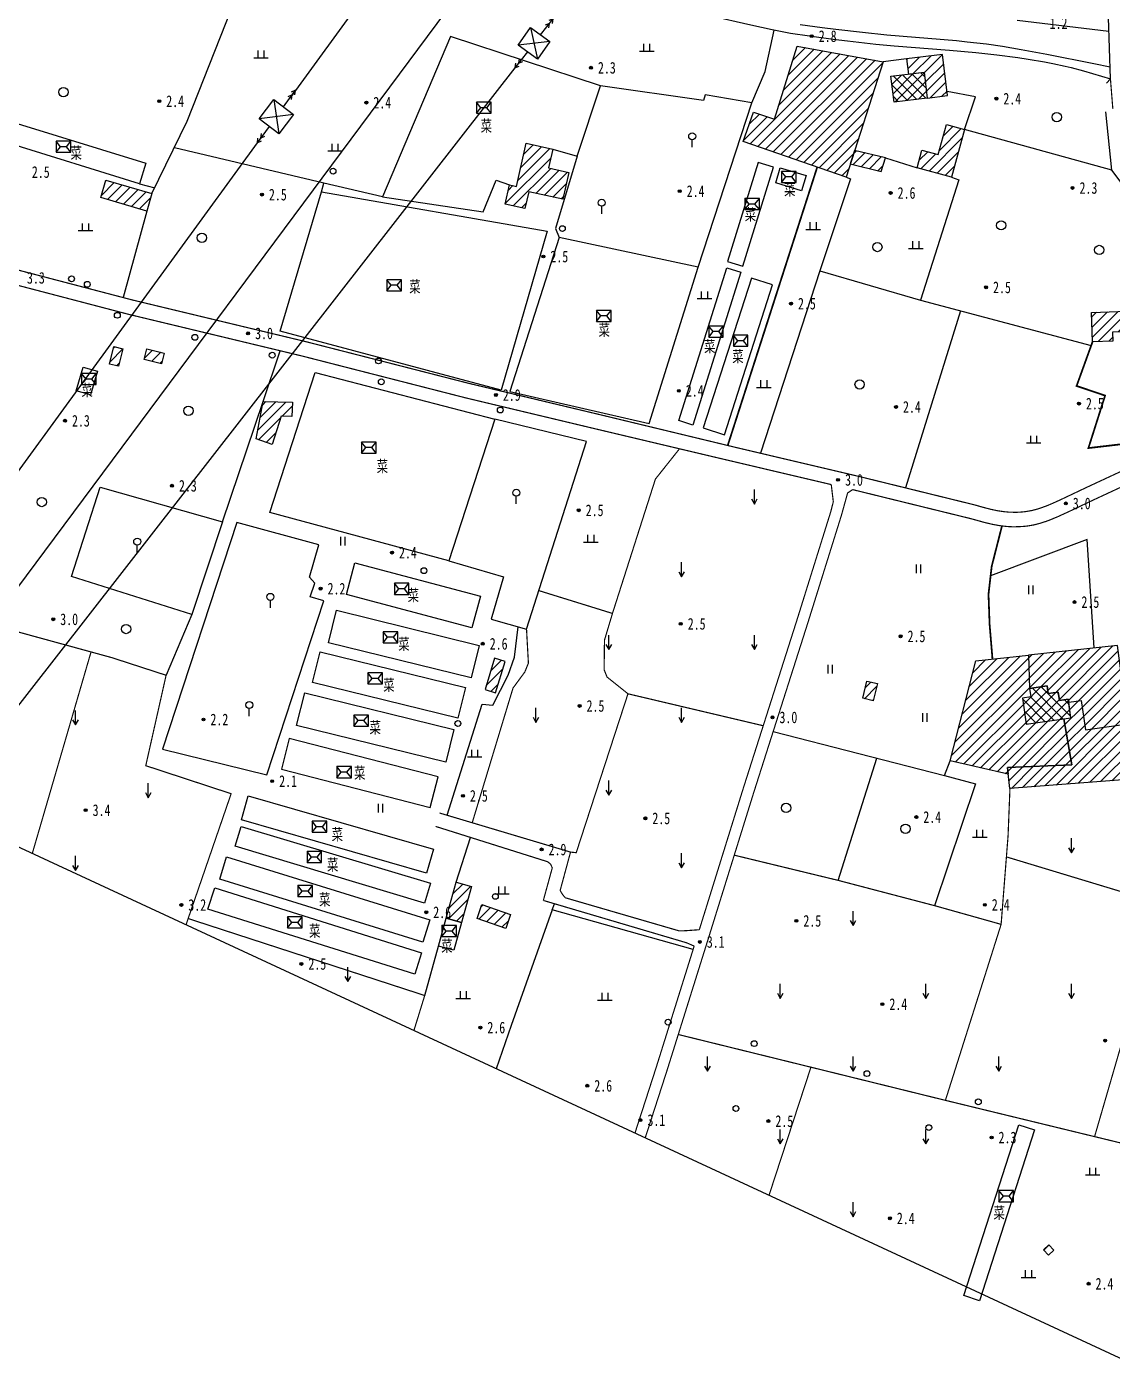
# Model space of a CAD drawing. Header units: metres. Extents: x 494039 to 619385, y 3351420 to 3402703.
# Drawn here: x 584094.9 to 584467.6, y 3394767.6 to 3395228.5 of the extents above; entities that cross this region are included whole.
import ezdxf
from ezdxf.enums import TextEntityAlignment as Align

# ---------------------------------------------------------------- set-up
doc = ezdxf.new("R2010")
doc.units = ezdxf.units.M
for name, pattern in [('2430', [0]), ('2450', [0]), ('4410a', [0]), ('4430', [0]), ('8521', [0]), ('9610', [0])]:
    doc.linetypes.add(name, pattern=pattern)
for name, color, linetype in [('210100', 130, 'Continuous'), ('310300', 8, 'Continuous'), ('310500', 8, 'Continuous'), ('330400', 8, 'Continuous'), ('380201', 8, '2430'), ('380202', 8, '2450'), ('420500', 8, 'Continuous'), ('430300', 8, 'Continuous'), ('440100', 8, 'Continuous'), ('440300', 8, '4430'), ('510301', 8, 'Continuous'), ('510303', 8, 'Continuous'), ('541000', 8, 'Continuous'), ('720100', 8, 'Continuous'), ('760201', 8, '8521'), ('810100', 8, '9610'), ('810200', 8, 'Continuous'), ('810301', 8, 'Continuous'), ('810302', 8, 'Continuous'), ('810401', 8, 'Continuous'), ('810501', 8, 'Continuous'), ('810600', 8, 'Continuous'), ('范围线', 8, 'Continuous')]:
    doc.layers.add(name, color=color, linetype=linetype)
pattern_1 = [(45, (0, 0), (-1.767766953, 1.767766953), []), (135, (0, 0), (-1.767766953, -1.767766953), [])]
pattern_2 = [(45, (0, 0), (-1.767766953, 1.767766953), [])]

# ---------------------------------------------------------------- blocks, each defined once
blk = doc.blocks.new('gc170')
at = {"linetype": 'Continuous'}
blk.add_circle((0, 0), 0.5, dxfattribs=at)
blk = doc.blocks.new('p_point')
for radius in [0.25, 0.2, 0.15, 0.1, 0.05]:
    blk.add_circle((0, 0), radius)
blk.add_point((0, 0))
blk = doc.blocks.new('gc120')
for p, q in [((0, 0), (0, 2.5)), ((-0.5, 0.87), (0, 0)), ((0, 0), (0.5, 0.87))]:
    blk.add_line(p, q)
blk = doc.blocks.new('vm')
at = {"linetype": 'Continuous'}
for p, q in [((1.25, 0), (-1.25, 0)), ((-0.5, 0), (-0.5, 1.3)), ((0.5, 1.3), (0.5, 0))]:
    blk.add_line(p, q, dxfattribs=at)
blk = doc.blocks.new('gc325')
blk.add_line((0, 0), (0, 1.3))
blk.add_circle((0, 1.9), 0.6)
blk = doc.blocks.new('v1')
blk.add_circle((0, 0), 0.8)
blk = doc.blocks.new('ve')
at = {"color": 0, "linetype": 'Continuous'}
for p, q in [((-0.4, 1.5), (-0.4, 0)), ((0.4, 0), (0.4, 1.5))]:
    blk.add_line(p, q, dxfattribs=at)
blk = doc.blocks.new('gc013a')
at = {"linetype": 'Continuous'}
blk.add_line((0.5, 0), (4, 0), dxfattribs=at)
at = {"linetype": 'Continuous', "flags": 128}
for points in [[(2.31, -0.4), (3, 0), (2.31, 0.4)], [(3.31, -0.4), (4, 0), (3.31, 0.4)]]:
    blk.add_lwpolyline(points, dxfattribs=at)
blk = doc.blocks.new('mf')
for p, q in [((1.25, 0.95), (-1.25, 0.95)), ((-1.25, 0.95), (-1.25, -0.95)), ((0.5, 0), (-0.5, 0)), ((1.25, -0.95), (1.25, 0.95)), ((-1.25, -0.95), (1.25, -0.95))]:
    blk.add_line(p, q)
at = {"flags": 128}
for points in [[(-1.25, -0.95), (-0.5, 0), (-1.25, 0.95)], [(1.25, -0.95), (0.5, 0), (1.25, 0.95)]]:
    blk.add_lwpolyline(points, dxfattribs=at)
blk = doc.blocks.new('1-3&1-4')
at = {"layer": '310300', "linetype": 'Continuous'}
h = blk.add_hatch(dxfattribs=at)
h.set_pattern_fill('ANSI31', color=8, scale=20, style=0)
h.set_pattern_definition(pattern_2)
h.paths.add_polyline_path([(584359.4716, 3395221.8539), (584388.9516, 3395216.4586), (584376.2473, 3395176.8303), (584340.9472, 3395189.0684), (584344.4591, 3395199.1983), (584351.6199, 3395196.7157)])
h = blk.add_hatch(dxfattribs=at)
h.set_pattern_fill('ANSI31', color=8, scale=20, style=0)
h.set_pattern_definition(pattern_2)
h.paths.add_polyline_path([(584403.0442, 3395212.8499), (584404.1119, 3395203.9839), (584411.0986, 3395204.8253), (584409.4019, 3395218.9139), (584397.0314, 3395217.4241), (584397.6604, 3395212.2015)])
h = blk.add_hatch(dxfattribs=at)
h.set_pattern_fill('ANSI31', color=8, scale=20, style=0)
h.set_pattern_definition(pattern_2)
h.paths.add_polyline_path([(584412.4576, 3395176.8155), (584400.648, 3395180.0264), (584402.2947, 3395186.0827), (584407.8729, 3395184.566), (584410.692, 3395194.9349), (584416.9234, 3395193.2407)])
h = blk.add_hatch(dxfattribs=at)
h.set_pattern_fill('ANSI31', color=8, scale=20, style=0)
h.set_pattern_definition(pattern_2)
h.paths.add_polyline_path([(584275.5016, 3395186.4034), (584274.0588, 3395180.0013), (584281.0345, 3395178.4293), (584278.9556, 3395169.2045), (584267.2898, 3395171.8335), (584265.986, 3395166.0485), (584259.1327, 3395167.593), (584260.6202, 3395174.1935), (584263.0848, 3395173.638), (584266.4227, 3395188.4494)])
h = blk.add_hatch(dxfattribs=at)
h.set_pattern_fill('ANSI31', color=8, scale=20, style=0)
h.set_pattern_definition(pattern_2)
h.paths.add_polyline_path([(584377.6939, 3395181.3425), (584388.2693, 3395178.7604), (584389.7583, 3395183.4047), (584379.1774, 3395185.97)])
h = blk.add_hatch(dxfattribs=at)
h.set_pattern_fill('ANSI31', color=8, scale=20, style=0)
h.set_pattern_definition(pattern_2)
h.paths.add_polyline_path([(584122.1033, 3395175.7829), (584137.9003, 3395171.1714), (584136.153, 3395165.1858), (584120.3559, 3395169.7974)])
h = blk.add_hatch(dxfattribs=at)
h.set_pattern_fill('ANSI31', color=8, scale=20, style=0)
h.set_pattern_definition(pattern_2)
h.paths.add_polyline_path([(584481.8, 3395131.1598), (584482.0688, 3395124.0966), (584467.6988, 3395123.5496), (584467.8138, 3395120.5268), (584460.8778, 3395120.2628), (584460.4938, 3395130.3487)])
h = blk.add_hatch(dxfattribs=at)
h.set_pattern_fill('ANSI31', color=8, scale=20, style=0)
h.set_pattern_definition(pattern_2)
h.paths.add_polyline_path([(584127.9333, 3395117.8675), (584126.4078, 3395111.8347), (584123.3156, 3395112.6166), (584124.8412, 3395118.6495)])
h = blk.add_hatch(dxfattribs=at)
h.set_pattern_fill('ANSI31', color=8, scale=20, style=0)
h.set_pattern_definition(pattern_2)
h.paths.add_polyline_path([(584136.1693, 3395117.8742), (584142.1025, 3395116.3343), (584141.1567, 3395112.6901), (584135.2235, 3395114.23)])
h = blk.add_hatch(dxfattribs=at)
h.set_pattern_fill('ANSI31', color=8, scale=20, style=0)
h.set_pattern_definition(pattern_2)
h.paths.add_polyline_path([(584176.1392, 3395099.7622), (584186.105, 3395099.4621), (584185.9588, 3395094.61), (584182.3192, 3395094.7196), (584179.1525, 3395084.9501), (584173.6795, 3395086.9459)])
h = blk.add_hatch(dxfattribs=at)
h.set_pattern_fill('ANSI31', color=8, scale=20, style=0)
h.set_pattern_definition(pattern_2)
h.paths.add_polyline_path([(584438.8834, 3395012.587), (584439.246, 3395001.1944), (584445.2635, 3395002.0654), (584445.6535, 3394999.3708), (584449.115, 3394999.8718), (584449.5254, 3394997.036), (584452.5353, 3394997.4717), (584452.6841, 3394996.4438), (584456.9334, 3394997.0588), (584458.4055, 3394986.8877), (584472.9816, 3394988.9974), (584469.4274, 3395015.9489)])
h = blk.add_hatch(dxfattribs=at)
h.set_pattern_fill('ANSI31', color=8, scale=20, style=0)
h.set_pattern_definition(pattern_2)
h.paths.add_polyline_path([(584255.8362, 3394999.6635), (584259.1408, 3395010.4713), (584255.5618, 3395011.5656), (584252.2572, 3395000.7578)])
h = blk.add_hatch(dxfattribs=at)
h.set_pattern_fill('ANSI31', color=8, scale=20, style=0)
h.set_pattern_definition(pattern_2)
h.paths.add_polyline_path([(584451.0531, 3394990.757), (584453.7492, 3394974.947), (584431.6565, 3394974.0301), (584431.9341, 3394971.6723), (584412.0206, 3394976.3211), (584420.7464, 3395010.5954), (584438.8834, 3395012.587), (584439.246, 3395001.1944), (584439.6666, 3394998.2881), (584436.8254, 3394997.8769), (584438.1267, 3394988.8861)])
h = blk.add_hatch(dxfattribs=at)
h.set_pattern_fill('ANSI31', color=8, scale=20, style=0)
h.set_pattern_definition(pattern_2)
h.paths.add_polyline_path([(584386.9801, 3395002.8289), (584385.557, 3394996.9206), (584381.9942, 3394997.7788), (584383.4173, 3395003.6871)])
h = blk.add_hatch(dxfattribs=at)
h.set_pattern_fill('ANSI31', color=8, scale=20, style=0)
h.set_pattern_definition(pattern_2)
h.paths.add_polyline_path([(584452.6841, 3394996.4438), (584456.9334, 3394997.0588), (584458.4055, 3394986.8877), (584472.9816, 3394988.9974), (584475.7214, 3394970.0678), (584432.5111, 3394966.7726), (584431.6565, 3394974.0301), (584453.7492, 3394974.947), (584451.0531, 3394990.757), (584453.4568, 3394991.1049)])
h = blk.add_hatch(dxfattribs=at)
h.set_pattern_fill('ANSI31', color=8, scale=20, style=0)
h.set_pattern_definition(pattern_2)
h.paths.add_polyline_path([(584247.5788, 3394933.1495), (584244.1521, 3394920.7734), (584238.9053, 3394922.2261), (584242.3321, 3394934.6022)])
h = blk.add_hatch(dxfattribs=at)
h.set_pattern_fill('ANSI31', color=8, scale=20, style=0)
h.set_pattern_definition(pattern_2)
h.paths.add_polyline_path([(584251.2018, 3394926.8747), (584261.0241, 3394923.4666), (584259.3638, 3394918.6819), (584249.5416, 3394922.09)])
h = blk.add_hatch(dxfattribs=at)
h.set_pattern_fill('ANSI31', color=8, scale=20, style=0)
h.set_pattern_definition(pattern_2)
h.paths.add_polyline_path([(584444.0555, 3394808.2939), (584445.8867, 3394809.9502), (584447.5413, 3394808.1208), (584445.71, 3394806.4646)])
at = {"layer": '310500', "linetype": 'Continuous'}
h = blk.add_hatch(dxfattribs=at)
h.set_pattern_fill('ANSI37', color=8, scale=20, style=0)
h.set_pattern_definition(pattern_1)
h.paths.add_polyline_path([(584391.6426, 3395211.4768), (584403.0442, 3395212.8499), (584404.1119, 3395203.9839), (584392.7102, 3395202.6109)])
h = blk.add_hatch(dxfattribs=at)
h.set_pattern_fill('ANSI37', color=8, scale=20, style=0)
h.set_pattern_definition(pattern_1)
h.paths.add_polyline_path([(584453.4568, 3394991.1049), (584452.5353, 3394997.4717), (584449.5254, 3394997.036), (584449.115, 3394999.8718), (584445.6535, 3394999.3708), (584445.2635, 3395002.0654), (584439.246, 3395001.1944), (584439.6666, 3394998.2881), (584436.8254, 3394997.8769), (584438.1267, 3394988.8861)])
at = {"layer": '210100', "color": 141, "linetype": 'Continuous', "flags": 128}
for points in [[(584435.0263, 3395230.8123), (584466.4918, 3395227.0245)], [(584360.4643, 3395229.3084), (584368.0881, 3395228.2348), (584372.6712, 3395227.6538), (584381.8518, 3395226.6017), (584390.2599, 3395225.7615), (584414.1089, 3395223.7133), (584417.8281, 3395223.3477), (584424.5077, 3395222.583), (584429.9575, 3395221.8061), (584436.3978, 3395220.7172), (584445.229, 3395219.0449), (584461.2639, 3395215.8469), (584466.8816, 3395214.7668)]]:
    blk.add_lwpolyline(points, dxfattribs=at)
at = {"layer": '310300', "color": 8, "linetype": 'Continuous', "flags": 128}
for points in [[(584359.4716, 3395221.8539), (584388.9516, 3395216.4586), (584376.2473, 3395176.8303), (584340.9472, 3395189.0684), (584344.4591, 3395199.1983), (584351.6199, 3395196.7157)], [(584176.1392, 3395099.7622), (584186.105, 3395099.4621), (584185.9588, 3395094.61), (584182.3192, 3395094.7196), (584179.1525, 3395084.9501), (584173.6795, 3395086.9459)]]:
    blk.add_lwpolyline(points, close=True, dxfattribs=at)
for points, elevation in [([(584403.0442, 3395212.8499), (584404.1119, 3395203.9839), (584411.0986, 3395204.8253), (584409.4019, 3395218.9139), (584397.0314, 3395217.4241), (584397.6604, 3395212.2015)], 8.3217), ([(584412.4576, 3395176.8155), (584400.648, 3395180.0264), (584402.2947, 3395186.0827), (584407.8729, 3395184.566), (584410.692, 3395194.9349), (584416.9234, 3395193.2407)], 5.871), ([(584275.5016, 3395186.4034), (584274.0588, 3395180.0013), (584281.0345, 3395178.4293), (584278.9556, 3395169.2045), (584267.2898, 3395171.8335), (584265.986, 3395166.0485), (584259.1327, 3395167.593), (584260.6202, 3395174.1935), (584263.0848, 3395173.638), (584266.4227, 3395188.4494)], 5.0616), ([(584377.6939, 3395181.3425), (584388.2693, 3395178.7604), (584389.7583, 3395183.4047), (584379.1774, 3395185.97)], 5.871), ([(584122.1033, 3395175.7829), (584137.9003, 3395171.1714), (584136.153, 3395165.1858), (584120.3559, 3395169.7974)], 4.616), ([(584481.8, 3395131.1598), (584482.0688, 3395124.0966), (584467.6988, 3395123.5496), (584467.8138, 3395120.5268), (584460.8778, 3395120.2628), (584460.4938, 3395130.3487)], 4.9485), ([(584127.9333, 3395117.8675), (584126.4078, 3395111.8347), (584123.3156, 3395112.6166), (584124.8412, 3395118.6495)], 4.616), ([(584136.1693, 3395117.8742), (584142.1025, 3395116.3343), (584141.1567, 3395112.6901), (584135.2235, 3395114.23)], 4.616), ([(584438.8834, 3395012.587), (584439.246, 3395001.1944), (584445.2635, 3395002.0654), (584445.6535, 3394999.3708), (584449.115, 3394999.8718), (584449.5254, 3394997.036), (584452.5353, 3394997.4717), (584452.6841, 3394996.4438), (584456.9334, 3394997.0588), (584458.4055, 3394986.8877), (584472.9816, 3394988.9974), (584469.4274, 3395015.9489)], 6.0653), ([(584255.8362, 3394999.6635), (584259.1408, 3395010.4713), (584255.5618, 3395011.5656), (584252.2572, 3395000.7578)], 4.9502), ([(584451.0531, 3394990.757), (584453.7492, 3394974.947), (584431.6565, 3394974.0301), (584431.9341, 3394971.6723), (584412.0206, 3394976.3211), (584420.7464, 3395010.5954), (584438.8834, 3395012.587), (584439.246, 3395001.1944), (584439.6666, 3394998.2881), (584436.8254, 3394997.8769), (584438.1267, 3394988.8861)], 6.0653), ([(584386.9801, 3395002.8289), (584385.557, 3394996.9206), (584381.9942, 3394997.7788), (584383.4173, 3395003.6871)], 3.6633), ([(584452.6841, 3394996.4438), (584456.9334, 3394997.0588), (584458.4055, 3394986.8877), (584472.9816, 3394988.9974), (584475.7214, 3394970.0678), (584432.5111, 3394966.7726), (584431.6565, 3394974.0301), (584453.7492, 3394974.947), (584451.0531, 3394990.757), (584453.4568, 3394991.1049)], 6.0653), ([(584247.5788, 3394933.1495), (584244.1521, 3394920.7734), (584238.9053, 3394922.2261), (584242.3321, 3394934.6022)], 4.9502), ([(584251.2018, 3394926.8747), (584261.0241, 3394923.4666), (584259.3638, 3394918.6819), (584249.5416, 3394922.09)], 4.9502), ([(584444.0555, 3394808.2939), (584445.8867, 3394809.9502), (584447.5413, 3394808.1208), (584445.71, 3394806.4646)], 4.6694)]:
    blk.add_lwpolyline(points, close=True, dxfattribs=dict(at, elevation=elevation))
at = {"layer": '310500', "color": 8, "linetype": 'Continuous', "flags": 128}
for points, elevation in [([(584391.6426, 3395211.4768), (584403.0442, 3395212.8499), (584404.1119, 3395203.9839), (584392.7102, 3395202.6109)], 9.0495), ([(584453.4568, 3394991.1049), (584452.5353, 3394997.4717), (584449.5254, 3394997.036), (584449.115, 3394999.8718), (584445.6535, 3394999.3708), (584445.2635, 3395002.0654), (584439.246, 3395001.1944), (584439.6666, 3394998.2881), (584436.8254, 3394997.8769), (584438.1267, 3394988.8861)], 10.3078)]:
    blk.add_lwpolyline(points, close=True, dxfattribs=dict(at, elevation=elevation))
at = {"layer": '330400', "color": 8, "linetype": 'Continuous', "flags": 128}
for points, elevation in [([(584240.4556, 3395225.0874), (584217.0226, 3395170.0808), (584251.6318, 3395164.8592), (584256.0339, 3395175.8244), (584260.6202, 3395174.1935), (584263.0848, 3395173.638), (584266.4227, 3395188.4494), (584275.5016, 3395186.4034), (584283.9139, 3395183.9887), (584291.881, 3395208.1749)], 4.1036), ([(584090.164, 3395195.7644), (584135.8149, 3395181.6014), (584133.6242, 3395174.5403), (584087.9733, 3395188.7033)], 4.4378), ([(584346.0958, 3395181.8356), (584335.5578, 3395147.7897), (584340.7482, 3395146.1831), (584351.2862, 3395180.2291)], 4.1036), ([(584353.6662, 3395180.0783), (584362.5688, 3395177.3764), (584360.9792, 3395172.1389), (584352.0766, 3395174.8408)], 4.1036), ([(584196.1402, 3395171.7366), (584273.6212, 3395158.2471), (584257.7682, 3395103.6901), (584181.8865, 3395123.9596)], 4.1036), ([(584277.7294, 3395156.0793), (584260.8237, 3395103.1769), (584308.581, 3395092.1309), (584325.4441, 3395145.9271)], 4.1036), ([(584340.1143, 3395144.1831), (584323.5754, 3395091.6573), (584318.7737, 3395093.1692), (584335.3126, 3395145.695)], 4.1036), ([(584343.7261, 3395142.1659), (584327.2099, 3395090.6507), (584334.49, 3395088.3167), (584351.0062, 3395139.8319)], 4.1036), ([(584207.5535, 3395044.3166), (584250.6617, 3395032.8475), (584247.773, 3395021.99), (584204.6648, 3395033.459)], 4.6606), ([(584201.2761, 3395028.0478), (584250.3005, 3395015.9648), (584247.5476, 3395004.7953), (584198.5232, 3395016.8783)], 4.6606), ([(584195.6033, 3395013.7563), (584245.51, 3395001.4405), (584242.9128, 3394990.9161), (584193.0061, 3395003.232)], 4.6606), ([(584190.3396, 3394999.6588), (584241.5156, 3394987.0248), (584238.7543, 3394975.8396), (584187.5783, 3394988.4737)], 4.6606), ([(584182.3321, 3394973.4653), (584233.4648, 3394960.2775), (584236.176, 3394970.7895), (584185.0433, 3394983.9773)], 4.6606), ([(584170.9675, 3394964.277), (584234.5327, 3394945.9956), (584232.1546, 3394937.7266), (584168.5893, 3394956.0079)], 4.6606), ([(584168.4753, 3394953.7384), (584233.4913, 3394934.2267), (584231.4448, 3394927.4076), (584166.4288, 3394946.9193)], 4.6606), ([(584163.5433, 3394943.2613), (584233.3176, 3394921.6381), (584230.946, 3394913.9854), (584161.1717, 3394935.6086)], 4.6606), ([(584159.4452, 3394932.6512), (584230.4697, 3394910.3748), (584228.1655, 3394903.028), (584157.1409, 3394925.3045)], 4.6606), ([(584238.9053, 3394922.2261), (584244.1521, 3394920.7734), (584241.4997, 3394911.1938), (584236.2529, 3394912.6465)], 4.6606), ([(584440.9518, 3394849.5016), (584422.0765, 3394790.817), (584416.6702, 3394792.5559), (584435.5454, 3394851.2405)], 3.1245)]:
    blk.add_lwpolyline(points, close=True, dxfattribs=dict(at, elevation=elevation))
for points in [[(584119.1478, 3395110.1159), (584116.757, 3395101.9779), (584111.9259, 3395103.3972), (584114.3167, 3395111.5352)], [(584193.987, 3395109.6624), (584255.579, 3395093.6992), (584239.8576, 3395045.0271), (584178.4256, 3395061.5533)]]:
    blk.add_lwpolyline(points, close=True, dxfattribs=at)
at = {"layer": '380201', "color": 8, "linetype": '2430', "const_width": 0.6, "elevation": 4.9485, "flags": 128}
blk.add_lwpolyline([(584460.8778, 3395120.2628), (584455.3912, 3395105.0823), (584465.183, 3395101.7798), (584459.4498, 3395083.7403), (584487.2889, 3395086.9824), (584487.323, 3395090.1289), (584498.2594, 3395092.0557), (584495.7425, 3395112.3022), (584491.8402, 3395111.5684), (584489.2251, 3395131.7505), (584481.8, 3395131.1598)], dxfattribs=at)
at = {"layer": '380202', "color": 8, "linetype": '2450', "flags": 128}
for points, elevation in [([(584137.9003, 3395171.1714), (584150.0289, 3395196.0008), (584170.8788, 3395249.149)], 4.0404), ([(584397.0314, 3395217.4241), (584388.9516, 3395216.4586)], 6.2424), ([(584325.4441, 3395145.9271), (584343.8403, 3395202.347), (584327.8325, 3395205.114), (584327.2565, 3395203.1435), (584291.881, 3395208.1749)], 4.0961), ([(584416.9234, 3395193.2407), (584420.6727, 3395204.3935), (584410.9294, 3395206.2304)], 6.2424), ([(584467.4839, 3395179.2559), (584465.4234, 3395199.2988)], 6.131), ([(584467.4839, 3395179.2559), (584416.9234, 3395193.2407)], 6.2424), ([(584283.9139, 3395183.9887), (584276.4689, 3395159.1855), (584277.7294, 3395156.0793)], 4.0404), ([(584389.7583, 3395183.4047), (584400.648, 3395180.0264)], 6.2424), ([(584376.2473, 3395176.8303), (584377.708, 3395176.2039), (584367.2196, 3395144.5929), (584401.7816, 3395134.5873)], 4.0961), ([(584495.7425, 3395112.3022), (584493.559, 3395148.1402), (584489.863, 3395153.8238), (584486.7541, 3395157.1476), (584476.8355, 3395166.7436), (584467.4839, 3395179.2559)], 6.2424), ([(584239.8576, 3395045.0271), (584258.6358, 3395039.5432), (584254.4017, 3395024.9664), (584266.5175, 3395021.5193), (584287.1423, 3395085.9557), (584255.579, 3395093.6992)], 3.2429)]:
    blk.add_lwpolyline(points, dxfattribs=dict(at, elevation=elevation))
for points in [[(584412.4576, 3395176.8155), (584414.9549, 3395175.8978), (584401.7816, 3395134.5873), (584460.3951, 3395118.9272)], [(584323.7296, 3394911.5104), (584275.3359, 3394925.1109), (584261.1921, 3394885.3543), (584256.0652, 3394870.5299)]]:
    blk.add_lwpolyline(points, dxfattribs=at)
at = {"layer": '380202', "color": 8, "linetype": '2450', "elevation": 3.2429, "flags": 128}
for points in [[(584120.1181, 3395070.3078), (584162.1162, 3395058.3499), (584151.6424, 3395026.5837), (584110.2911, 3395039.6127)], [(584167.0055, 3395058.2042), (584141.5018, 3394980.2876), (584177.3104, 3394971.4537), (584196.8907, 3395031.2298), (584192.1813, 3395032.6759), (584193.8141, 3395037.3667), (584192.0394, 3395039.4339), (584195.1587, 3395050.5489)]]:
    blk.add_lwpolyline(points, close=True, dxfattribs=at)
at = {"layer": '420500', "color": 8, "linetype": 'Continuous', "const_width": 0.4, "flags": 128}
for points in [[(584467.8449, 3395200.2164), (584467.0146, 3395210.5847)], [(584049.6185, 3395153.3401), (584056.3456, 3395149.9501), (584068.2719, 3395145.8325), (584129.8784, 3395129.6904), (584189.4395, 3395115.3718), (584245.6418, 3395100.9841), (584290.5465, 3395090.2584), (584331.6521, 3395080.5066)], [(584051.617, 3395157.4576), (584058.1184, 3395154.7335), (584069.7545, 3395150.7161), (584131.1204, 3395134.6372), (584190.668, 3395120.3218), (584246.8667, 3395105.9351), (584291.7276, 3395095.2198), (584338.9608, 3395083.8235)], [(584325.8428, 3394918.2627), (584340.9333, 3394966.825), (584359.249, 3395024.2859), (584370.9761, 3395061.85)], [(584307.2746, 3394846.7573), (584314.67, 3394869.6409), (584329.5269, 3394917.1138), (584344.6144, 3394965.6664), (584362.9294, 3395023.1249), (584374.6599, 3395060.6999)]]:
    blk.add_lwpolyline(points, dxfattribs=at)
for points, elevation in [([(584338.9608, 3395083.8235), (584381.0464, 3395073.9058), (584420.4264, 3395064.2109), (584423.1514, 3395063.4265), (584426.0869, 3395062.6643), (584428.4597, 3395062.1754), (584430.45, 3395061.8929), (584432.3486, 3395061.7169), (584434.6425, 3395061.6719), (584435.7892, 3395061.7152), (584437.6901, 3395061.8867), (584440.0398, 3395062.2909), (584441.7497, 3395062.7336), (584442.8738, 3395063.0851), (584445.0923, 3395063.893), (584446.4629, 3395064.453), (584449.4485, 3395065.7837), (584458.9402, 3395070.2868), (584474.0864, 3395077.3322), (584483.8001, 3395081.7807), (584494.2982, 3395086.4978)], 3.6513), ([(584331.6521, 3395080.5066), (584371.1496, 3395071.1988)], 3.6513), ([(584378.4784, 3395069.4717), (584419.2833, 3395059.441), (584423.8585, 3395058.1622), (584426.5856, 3395057.5204), (584428.9196, 3395057.1057), (584431.0915, 3395056.8402), (584432.194, 3395056.7545), (584433.3004, 3395056.706), (584435.5169, 3395056.7177), (584437.7248, 3395056.8742), (584438.8205, 3395057.009), (584440.77, 3395057.3544), (584442.9011, 3395057.9011), (584444.9928, 3395058.5866), (584446.1741, 3395059.0268), (584448.8042, 3395060.1125), (584452.5573, 3395061.828), (584460.9006, 3395065.7865), (584476.095, 3395072.8553), (584486.1304, 3395077.4518), (584500.4783, 3395083.897)], 3.6513), ([(584370.9761, 3395061.85), (584371.8552, 3395065.3039), (584371.1496, 3395071.1988)], 3.1835), ([(584374.6599, 3395060.6999), (584376.7669, 3395068.3036), (584378.4784, 3395069.4717)], 3.1835), ([(584303.7417, 3394848.3974), (584303.7562, 3394848.4199), (584310.9923, 3394870.8106), (584324.0857, 3394912.6484)], 3.4063)]:
    blk.add_lwpolyline(points, dxfattribs=dict(at, elevation=elevation))
at = {"layer": '430300', "color": 8, "linetype": 'Continuous'}
blk.add_line((584467.0146, 3395210.5847), (584465.6461, 3395209.1262), dxfattribs=at)
at = {"layer": '430300', "color": 8, "linetype": 'Continuous', "flags": 128}
blk.add_lwpolyline([(584467.0146, 3395210.5847), (584466.345, 3395231.6401)], dxfattribs=at)
at = {"layer": '440100', "color": 8, "linetype": '4410a', "const_width": 0.4, "flags": 128}
for points in [[(584236.6653, 3394958.3623), (584281.6225, 3394944.9352)], [(584279.7791, 3394929.2603), (584318.9594, 3394917.8555), (584321.0468, 3394917.9228), (584325.8428, 3394918.2627)]]:
    blk.add_lwpolyline(points, dxfattribs=at)
at = {"layer": '440100', "color": 8, "linetype": 'Continuous', "const_width": 0.4, "flags": 128}
for points in [[(584235.2893, 3394953.7604), (584273.7763, 3394941.6184), (584274.8086, 3394940.7817)], [(584281.6225, 3394944.9352), (584278.0598, 3394931.7507), (584278.7043, 3394930.6341), (584279.7791, 3394929.2603)]]:
    blk.add_lwpolyline(points, dxfattribs=at)
at = {"layer": '440100', "color": 8, "linetype": '4410a', "const_width": 0.4, "elevation": 2.9384, "flags": 128}
blk.add_lwpolyline([(584274.8086, 3394940.7817), (584275.3562, 3394939.5038), (584272.288, 3394928.326)], dxfattribs=at)
at = {"layer": '440100', "color": 8, "linetype": 'Continuous', "const_width": 0.4, "elevation": 2.9384, "flags": 128}
blk.add_lwpolyline([(584272.288, 3394928.326), (584321.4617, 3394913.7824), (584324.0857, 3394912.6484)], dxfattribs=at)
at = {"layer": '440300', "color": 8, "linetype": '4430', "const_width": 0.6, "elevation": 3.0052, "flags": 128}
blk.add_lwpolyline([(584335.5986, 3395084.6347), (584366.3376, 3395180.2659)], dxfattribs=at)
at = {"layer": '440300', "color": 8, "linetype": '4430', "const_width": 0.6, "flags": 128}
blk.add_lwpolyline([(584429.7765, 3395056.9945), (584426.2373, 3395043.0841), (584425.1464, 3395033.5338), (584425.52, 3395023.2231), (584426.5138, 3395011.2287)], dxfattribs=at)
at = {"layer": '510303', "color": 8, "linetype": 'Continuous'}
for p, q in [((584267.9104, 3395228.1841), (584270.2338, 3395217.4021)), ((584274.5519, 3395223.4124), (584263.5922, 3395222.1738)), ((584179.7161, 3395203.5323), (584181.4727, 3395191.7526)), ((584186.5024, 3395198.389), (584174.6865, 3395196.8958))]:
    blk.add_line(p, q, dxfattribs=at)
at = {"layer": '510303', "color": 8, "linetype": 'Continuous', "elevation": 3.785, "flags": 128}
blk.add_lwpolyline([(584267.9104, 3395228.1841), (584274.5519, 3395223.4124), (584270.2338, 3395217.4021), (584263.5922, 3395222.1738)], close=True, dxfattribs=at)
at = {"layer": '510303', "color": 8, "linetype": 'Continuous', "flags": 128}
blk.add_lwpolyline([(584179.7161, 3395203.5323), (584186.5024, 3395198.389), (584181.4727, 3395191.7526), (584174.6865, 3395196.8958)], close=True, dxfattribs=at)
at = {"layer": '541000', "color": 8, "linetype": 'Continuous'}
for p, q in [((584332.2246, 3395406.0691), (584185.3007, 3395204.1116)), ((584060.0497, 3394993.1139), (584271.4549, 3395277.5785)), ((584264.1575, 3395216.4807), (584069.2188, 3394966.0992)), ((584175.8855, 3395191.175), (584049.0255, 3395016.9398))]:
    blk.add_line(p, q, dxfattribs=at)
at = {"layer": '760201', "color": 8, "linetype": '8521', "elevation": 3.2362, "flags": 128}
blk.add_lwpolyline([(584245.466, 3395245.5194), (584250.9525, 3395243.8599), (584253.8611, 3395242.87), (584256.8178, 3395241.738), (584264.5377, 3395238.5117), (584266.9594, 3395237.6294), (584268.5944, 3395237.1237), (584270.2108, 3395236.7095), (584272.6687, 3395236.2212), (584275.1589, 3395235.8645), (584276.8333, 3395235.6863), (584280.2074, 3395235.4428), (584282.3283, 3395235.3504), (584287.8621, 3395235.2485), (584301.0287, 3395235.2325), (584307.2965, 3395235.1353), (584312.403, 3395234.9155), (584316.3576, 3395234.6023), (584318.7221, 3395234.3312), (584322.7634, 3395233.7116), (584326.7895, 3395232.9463), (584329.4678, 3395232.3797), (584343.5058, 3395229.1102), (584350.8805, 3395227.4922), (584357.208, 3395226.3367), (584363.696, 3395225.3345), (584371.8289, 3395224.2375), (584376.7163, 3395223.6376), (584386.5035, 3395222.5526), (584392.7775, 3395221.9546), (584411.7543, 3395220.496), (584420.8407, 3395219.6881), (584428.0087, 3395218.8634), (584435.161, 3395217.8898), (584438.7283, 3395217.3481), (584444.4175, 3395216.3903), (584447.2504, 3395215.8591), (584451.4793, 3395214.9757), (584453.582, 3395214.4853), (584457.7261, 3395213.3893), (584467.0146, 3395210.5847)], dxfattribs=at)
at = {"layer": '810100', "color": 8, "linetype": '9610', "flags": 128}
for points, elevation in [([(584343.8403, 3395202.347), (584348.4462, 3395213.082), (584351.553, 3395227.3581)], 3.0052), ([(584196.1402, 3395171.7366), (584196.9471, 3395174.7922), (584145.5948, 3395186.9235)], 3.4582), ([(584133.6242, 3395174.5403), (584138.8544, 3395173.1246)], 3.1909), ([(584217.0226, 3395170.0808), (584196.9471, 3395174.7922)], 3.4582), ([(584367.2196, 3395144.5929), (584346.8212, 3395081.9711)], 2.7082), ([(584415.5794, 3395130.9009), (584396.6451, 3395070.0656)], 2.7082), ([(584162.1162, 3395058.3499), (584176.1392, 3395099.7622), (584181.895, 3395117.1855)], 2.611), ([(584461.4105, 3395015.0665), (584458.9947, 3395052.323), (584425.8718, 3395039.8842)], 3.1389), ([(584151.6424, 3395026.5837), (584142.7526, 3395005.686)], 2.611), ([(584239.3118, 3394957.5719), (584251.2594, 3394995.8049), (584254.9285, 3394995.3926), (584260.2414, 3395005.7442), (584262.374, 3395011.8733), (584263.6916, 3395022.3233)], 2.611), ([(584373.5812, 3394935.2064), (584386.8426, 3394977.2258)], 3.0498), ([(584410.0423, 3394971.2768), (584420.7278, 3394968.3901), (584406.6515, 3394926.5302)], 3.0498), ([(584242.3321, 3394934.6022), (584247.2374, 3394949.9909)], 2.611), ([(584275.3359, 3394925.1109), (584276.1503, 3394927.1837)], 2.611), ([(584231.5538, 3394895.6614), (584236.2529, 3394912.6465)], 2.611)]:
    blk.add_lwpolyline(points, dxfattribs=dict(at, elevation=elevation))
for points in [[(584136.153, 3395165.1858), (584127.9793, 3395135.4596)], [(584351.2113, 3394986.3625), (584410.0423, 3394971.2768), (584412.0206, 3394976.3211)]]:
    blk.add_lwpolyline(points, dxfattribs=at)
at = {"layer": '810200', "color": 8, "linetype": 'Continuous', "const_width": 0.4, "flags": 128}
for points, elevation in [([(584296.0233, 3395026.9323), (584310.7752, 3395073.0943), (584319.043, 3395083.498)], 3.0201), ([(584301.3526, 3394999.3218), (584294.1486, 3395005.0946), (584293.1612, 3395007.5864), (584293.2798, 3395017.7521), (584296.0233, 3395026.9323), (584270.7575, 3395034.766)], 3.0201), ([(584247.8672, 3394955.0167), (584261.8774, 3395001.2967), (584265.9087, 3395006.782), (584267.1605, 3395009.8354), (584266.5175, 3395021.5193)], 3.0201), ([(584116.9803, 3395013.7006), (584096.8058, 3394944.4619)], 3.5771), ([(584281.6225, 3394944.9352), (584283.5803, 3394944.7401), (584301.3526, 3394999.3218), (584347.7938, 3394988.348)], 3.0201), ([(584406.6515, 3394926.5302), (584429.4813, 3394920.109), (584431.8655, 3394950.548), (584432.5111, 3394966.7726)], 2.8716), ([(584406.6515, 3394926.5302), (584373.5812, 3394935.2064), (584337.8438, 3394943.8781)], 2.8716), ([(584431.2968, 3394943.2879), (584486.021, 3394926.7172)], 2.8716), ([(584461.5705, 3394847.1829), (584484.7658, 3394927.0973)], 3.1389), ([(584150.329, 3394922.1054), (584231.5538, 3394895.6614), (584227.8465, 3394883.6297)], 3.3097), ([(584429.4813, 3394920.109), (584410.3487, 3394859.6464)], 2.8716), ([(584364.1727, 3394871.0346), (584349.7824, 3394827.0242)], 3.1389)]:
    blk.add_lwpolyline(points, dxfattribs=dict(at, elevation=elevation))
for points in [[(583992.1202, 3394993.0594), (583990.7986, 3394997.9366), (583995.5138, 3395015.1064), (584012.0315, 3395055.5472), (584014.9651, 3395059.9367), (584017.9399, 3395061.2298), (584022.8304, 3395058.8908), (584023.1526, 3395057.2354), (584026.6806, 3395047.5201), (584030.5579, 3395045.2019), (584076.8018, 3395024.719), (584124.1411, 3395011.7369), (584142.7526, 3395005.686), (584135.7726, 3394974.6268), (584165.0873, 3394964.9941), (584149.5901, 3394919.9581)], [(584493.509, 3394839.4115), (584410.3487, 3394859.6464), (584318.6219, 3394882.2685)]]:
    blk.add_lwpolyline(points, dxfattribs=at)
at = {"layer": '范围线', "color": 8, "flags": 128}
blk.add_lwpolyline([(580974.9971, 3398172.2884), (580158.1729, 3397748.7629), (583102.2681, 3395406.1495), (589376.9328, 3392493.3034), (594318.9563, 3392016.403), (594002.9657, 3392059.9931), (593709.5027, 3392110.274), (593489.39, 3392154.2585), (593446.55, 3392164.1073), (593184.0367, 3392224.4585), (592856.0894, 3392311.9807), (592630.9821, 3392379.424), (592345.2786, 3392474.0542), (592112.8421, 3392558.6278), (591835.9381, 3392668.5492), (591571.4074, 3392783.2499), (591303.4331, 3392909.9936), (591275.2655, 3392923.316), (591065.2798, 3393031.2284), (591019.813, 3393054.5939), (590886.2864, 3393127.1825), (590776.1303, 3393189.2284), (589711.9005, 3393302.4152), (583546.9224, 3396125.8295)], close=True, dxfattribs=at)
at = {"layer": '330400', "color": 8, "linetype": 'Continuous', "xscale": 2, "yscale": 2}
for p in [(584251.8603, 3395200.6688), (584107.5481, 3395187.2748), (584356.5914, 3395176.9025), (584343.9568, 3395167.5746), (584221.0422, 3395139.69), (584293.0593, 3395129.1484), (584331.5781, 3395123.7775), (584340.0317, 3395120.6262), (584116.259, 3395107.4284), (584212.3672, 3395083.9209), (584223.6413, 3395035.3859), (584219.7847, 3395018.7468), (584214.5271, 3395004.6202), (584209.7055, 3394990.1311), (584203.8697, 3394972.395), (584195.4423, 3394953.6568), (584193.6631, 3394943.2061), (584190.5044, 3394931.5509), (584186.9333, 3394920.8019), (584239.9431, 3394917.8132), (584431.2391, 3394826.7233)]:
    blk.add_blockref('mf', p, dxfattribs=at)
at = {"layer": '510301', "color": 8, "linetype": 'Continuous', "xscale": 2, "yscale": 2}
for p in [(584200.0823, 3395178.8963, 2.3526), (584278.8177, 3395159.1529, 3.4834), (584110.2934, 3395141.8842, 2.4083), (584115.6902, 3395139.9965, 2.4083), (584126.0111, 3395129.358, 3.188), (584152.6435, 3395121.7848, 3.7079), (584179.2003, 3395115.6429, 3.7079), (584215.6966, 3395113.6664, 3.7079), (584216.6408, 3395106.5196, 3.7079), (584257.4977, 3395096.8104, 3.7079), (584231.2858, 3395041.6236, 2.7722), (584242.9477, 3394989.1232, 3.7728), (584255.8184, 3394929.7148, 2.5494), (584315.134, 3394886.4858, 2.7722), (584344.7077, 3394879.1352, 3.0878), (584383.4141, 3394868.8303, 2.7722), (584421.6501, 3394859.1171, 2.7722), (584338.4198, 3394856.8493, 2.7722), (584404.6488, 3394850.2857, 2.7722)]:
    blk.add_blockref('gc170', p, dxfattribs=at)
at = {"layer": '541000', "color": 8, "linetype": 'Continuous', "xscale": 2, "yscale": 2}
for p, rotation in [((584270.732, 3395224.9264), 52.11482265064081), ((584267.4115, 3395220.6602), 232.0968692299084), ((584182.456, 3395200.2013), 53.96415718967813), ((584178.7319, 3395195.0844), 233.9417725905774)]:
    blk.add_blockref('gc013a', p, dxfattribs=dict(at, rotation=rotation))
at = {"layer": '720100', "color": 8, "linetype": 'Continuous', "xscale": 2, "yscale": 2, "zscale": 2}
for p in [(584364.4644, 3395225.2605, 2.7761), (584288.6382, 3395214.4098, 2.2982), (584427.8457, 3395203.7884, 2.3886), (584140.4069, 3395202.9254, 2.419), (584211.5154, 3395202.4282, 2.3946), (584319.1134, 3395172.0058, 2.3574), (584391.5447, 3395171.4086, 2.5651), (584453.9997, 3395173.1159, 2.2607), (584175.6673, 3395170.8356, 2.468), (584272.3108, 3395149.5545, 2.5087), (584424.3183, 3395138.9702, 2.4626), (584357.3321, 3395133.3837, 2.4619), (584170.9178, 3395123.1577, 2.9934), (584318.821, 3395103.4147, 2.3919), (584255.9934, 3395101.9787, 2.9398), (584393.3895, 3395097.8898, 2.4498), (584456.2116, 3395099.0189, 2.4971), (584108.045, 3395093.1241, 2.2905), (584144.7695, 3395070.7878, 2.256), (584373.5003, 3395072.8191, 3.0134), (584284.4382, 3395062.3742, 2.4596), (584451.708, 3395064.7294, 2.9955), (584220.3258, 3395047.8341, 2.444), (584195.7964, 3395035.4454, 2.1997), (584454.6672, 3395030.8462, 2.5096), (584104.006, 3395024.9364, 2.9721), (584319.4843, 3395023.3592, 2.475), (584251.4842, 3395016.514, 2.5899), (584394.9582, 3395019.0714, 2.462), (584284.7253, 3394995.1638, 2.4782), (584155.5825, 3394990.4986, 2.1619), (584350.9724, 3394991.2306, 2.9776), (584179.1874, 3394969.3142, 2.0895), (584244.6852, 3394964.2723, 2.5294), (584115.1249, 3394959.3444, 3.353), (584307.3207, 3394956.5426, 2.4798), (584400.3659, 3394956.983, 2.3653), (584271.6954, 3394945.8476, 2.9221), (584147.9892, 3394926.7805, 3.244), (584232.0859, 3394924.2796, 2.5706), (584423.8803, 3394926.832, 2.4227), (584359.1774, 3394921.3196, 2.4521), (584326.028, 3394914.084, 3.0927), (584189.2178, 3394906.525, 2.463), (584388.723, 3394892.6834, 2.4487), (584250.6693, 3394884.6579, 2.5525), (584465.2137, 3394880.1782, 2.4424), (584287.384, 3394864.6598, 2.575), (584305.6358, 3394852.8627, 3.0633), (584349.5755, 3394852.5117, 2.4577), (584426.1953, 3394846.8873, 2.3182), (584391.2841, 3394819.1113, 2.3935), (584459.5093, 3394796.6463, 2.4104)]:
    blk.add_blockref('p_point', p, dxfattribs=at)
at = {"layer": '810301', "color": 8, "linetype": 'Continuous', "xscale": 2, "yscale": 2}
for p in [(584344.7673, 3395064.5126), (584319.7673, 3395039.5126), (584294.7673, 3395014.5126), (584344.7673, 3395014.5126), (584111.6512, 3394988.6242), (584269.7673, 3394989.5126), (584319.7673, 3394989.5126), (584294.7673, 3394964.5126), (584136.6512, 3394963.6242), (584453.6449, 3394944.6823), (584111.6512, 3394938.6242), (584319.7673, 3394939.5126), (584378.6449, 3394919.6823), (584205.174, 3394900.4508, 2.611), (584353.6449, 3394894.6823), (584403.6449, 3394894.6823), (584453.6449, 3394894.6823), (584328.6449, 3394869.6823), (584378.6449, 3394869.6823), (584428.6449, 3394869.6823), (584353.6449, 3394844.6823), (584403.6449, 3394844.6823), (584378.6449, 3394819.6823)]:
    blk.add_blockref('gc120', p, dxfattribs=at)
at = {"layer": '810302', "color": 8, "linetype": 'Continuous', "xscale": 2, "yscale": 2}
for p in [(584307.7888, 3395220.0274, 2.611), (584175.3556, 3395217.7525, 2.611), (584200.7535, 3395185.7082, 2.611), (584115.066, 3395158.3267, 2.611), (584364.9329, 3395158.7161, 2.611), (584400.1683, 3395152.237, 2.611), (584327.6099, 3395134.9825, 2.611), (584348.0251, 3395104.4677, 2.611), (584440.6643, 3395085.395, 3.8025), (584288.6027, 3395051.2921, 2.611), (584248.6929, 3394977.503, 2.611), (584422.1382, 3394950.006, 3.5681), (584258.0113, 3394930.5238, 2.611), (584244.788, 3394894.5617, 2.611), (584293.4383, 3394893.9875, 2.611), (584460.9092, 3394833.9087, 3.0878), (584438.8701, 3394798.6816, 3.0878)]:
    blk.add_blockref('vm', p, dxfattribs=at)
at = {"layer": '810401', "color": 8, "linetype": 'Continuous', "xscale": 2, "yscale": 2}
for p in [(584323.399, 3395187.0747, 2.611), (584292.3309, 3395164.2214, 2.611), (584263.0114, 3395064.5971, 2.611), (584132.8327, 3395047.8055, 2.611), (584178.5464, 3395028.8169, 2.611), (584171.3328, 3394991.6807, 2.611)]:
    blk.add_blockref('gc325', p, dxfattribs=at)
at = {"layer": '810501', "color": 8, "linetype": 'Continuous', "xscale": 2, "yscale": 2}
for p in [(584107.504, 3395206.041, 2.611), (584448.5897, 3395197.4716, 2.611), (584429.498, 3395160.266, 2.611), (584155.0449, 3395155.988, 2.611), (584386.9873, 3395152.8188, 2.611), (584463.1575, 3395151.7984, 2.611), (584380.9029, 3395105.6242, 2.611), (584150.4155, 3395096.5556, 2.611), (584100.0681, 3395065.2109, 2.611), (584129.0102, 3395021.5768, 3.8025), (584355.6419, 3394960.1351, 3.5681), (584396.6419, 3394952.9625, 3.5681)]:
    blk.add_blockref('v1', p, dxfattribs=at)
at = {"layer": '810600', "color": 8, "linetype": 'Continuous', "xscale": 2, "yscale": 2}
for p in [(584203.4826, 3395050.2929, 2.611), (584401.0734, 3395040.7109, 3.5681), (584439.6963, 3395033.5761, 3.5681), (584370.738, 3395006.2786, 3.5681), (584403.2964, 3394989.6681, 3.5681), (584216.3193, 3394958.5015, 2.611)]:
    blk.add_blockref('ve', p, dxfattribs=at)
at = {"color": 8, "width": 0.75}
for p in [(584252.7251, 3395194.4056, 4.1036), (584111.8941, 3395185.1523, 4.4378), (584356.9236, 3395172.5916, 4.1036), (584343.422, 3395164.0094, 4.1036), (584228.1845, 3395139.2036, 4.1036), (584293.1972, 3395124.2866, 4.1036), (584329.444, 3395118.6761, 4.1036), (584339.108, 3395115.2413, 4.1036), (584115.6327, 3395103.6111, 3.9922), (584217.021, 3395077.4686, 4.085), (584227.6633, 3395033.1533, 4.6606), (584224.4119, 3395016.4216, 4.6606), (584219.258, 3395002.3362, 4.6606), (584214.547, 3394987.7492, 4.6606), (584209.2541, 3394972.1274, 4.6606), (584201.561, 3394951.0018, 4.6606), (584199.9601, 3394940.573, 4.6606), (584197.2447, 3394928.6233, 4.6606), (584193.8053, 3394917.8396, 4.6606), (584239.1611, 3394912.7028, 4.6606), (584428.811, 3394821.0287, 3.1245)]:
    blk.add_text('菜', height=4, dxfattribs=at).set_placement(p, align=Align.MIDDLE_CENTER)
at = {"layer": '720100', "color": 8, "width": 0.75}
for s, p in [('2.8', (584366.8644, 3395225.2605, 2.7761)), ('1.2', (584446.1343, 3395229.764, 1.2)), ('2.3', (584291.0382, 3395214.4098, 2.2982)), ('2.4', (584142.8069, 3395202.9254, 2.419)), ('2.4', (584213.9154, 3395202.4282, 2.3946)), ('2.4', (584430.2457, 3395203.7884, 2.3886)), ('2.5', (584096.6604, 3395178.582, 2.5226)), ('2.5', (584178.0673, 3395170.8356, 2.468)), ('2.4', (584321.5134, 3395172.0058, 2.3574)), ('2.6', (584393.9447, 3395171.4086, 2.5651)), ('2.3', (584456.3997, 3395173.1159, 2.2607)), ('2.5', (584274.7108, 3395149.5545, 2.5087)), ('3.3', (584094.9817, 3395142.2383, 3.2639)), ('2.5', (584426.7183, 3395138.9702, 2.4626)), ('2.5', (584359.7321, 3395133.3837, 2.4619)), ('3.0', (584173.3178, 3395123.1577, 2.9934)), ('2.9', (584258.3934, 3395101.9787, 2.9398)), ('2.4', (584321.221, 3395103.4147, 2.3919)), ('2.4', (584395.7895, 3395097.8898, 2.4498)), ('2.5', (584458.6116, 3395099.0189, 2.4971)), ('2.3', (584110.445, 3395093.1241, 2.2905)), ('2.3', (584147.1695, 3395070.7878, 2.256)), ('3.0', (584375.9003, 3395072.8191, 3.0134)), ('3.0', (584454.108, 3395064.7294, 2.9955)), ('2.5', (584286.8382, 3395062.3742, 2.4596)), ('2.4', (584222.7258, 3395047.8341, 2.444)), ('2.2', (584198.1964, 3395035.4454, 2.1997)), ('2.5', (584457.0672, 3395030.8462, 2.5096)), ('3.0', (584106.406, 3395024.9364, 2.9721)), ('2.5', (584321.8843, 3395023.3592, 2.475)), ('2.5', (584397.3582, 3395019.0714, 2.462)), ('2.6', (584253.8842, 3395016.514, 2.5899)), ('2.5', (584287.1253, 3394995.1638, 2.4782)), ('2.2', (584157.9825, 3394990.4986, 2.1619)), ('3.0', (584353.3724, 3394991.2306, 2.9776)), ('2.1', (584181.5874, 3394969.3142, 2.0895)), ('2.5', (584247.0852, 3394964.2723, 2.5294)), ('3.4', (584117.5249, 3394959.3444, 3.353)), ('2.5', (584309.7207, 3394956.5426, 2.4798)), ('2.4', (584402.7659, 3394956.983, 2.3653)), ('2.9', (584274.0954, 3394945.8476, 2.9221)), ('3.2', (584150.3892, 3394926.7805, 3.244)), ('2.4', (584426.2803, 3394926.832, 2.4227)), ('2.6', (584234.4859, 3394924.2796, 2.5706)), ('2.5', (584361.5774, 3394921.3196, 2.4521)), ('3.1', (584328.428, 3394914.084, 3.0927)), ('2.5', (584191.6178, 3394906.525, 2.463)), ('2.4', (584391.123, 3394892.6834, 2.4487)), ('2.6', (584253.0693, 3394884.6579, 2.5525)), ('2.6', (584289.784, 3394864.6598, 2.575)), ('3.1', (584308.0358, 3394852.8627, 3.0633)), ('2.5', (584351.9755, 3394852.5117, 2.4577)), ('2.3', (584428.5953, 3394846.8873, 2.3182)), ('2.4', (584393.6841, 3394819.1113, 2.3935)), ('2.4', (584461.9093, 3394796.6463, 2.4104))]:
    blk.add_text(s, height=4, dxfattribs=at).set_placement(p, align=Align.MIDDLE_LEFT)

msp = doc.modelspace()

# ---------------------------------------------------------------- block references
msp.add_blockref('1-3&1-4', (0, 0))

doc.saveas('drawing.dxf')
